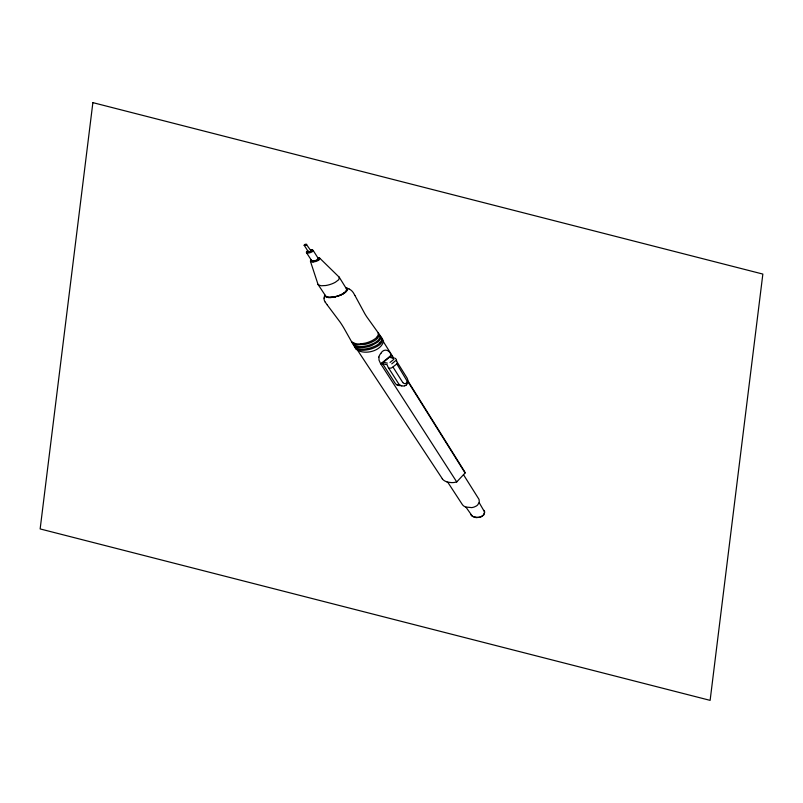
<?xml version="1.0" encoding="UTF-8"?>
<svg xmlns="http://www.w3.org/2000/svg" width="803" height="803" viewBox="0 0 803 803"><rect width="100%" height="100%" fill="white"/><g stroke="black" fill="none" stroke-linecap="round" stroke-linejoin="round"><path stroke-width="1.2" d="M383.021 339.97L383.021 339.97A3.854 2.991 26.1 0 1 383.523 341.104C381.475 351.232 364.16 355.458 356.251 349.355M324.121 298.064L324.693 294.831M378.916 357.054L379.026 360.166L380.572 363.618L456.736 481.93L465.088 472.987A5.832 4.527 26.1 0 0 464.395 471.251L407.844 380.813M446.619 481.81L447.723 482.151L462.357 504.575A5.581 4.336 26.1 0 0 465.72 507.024L471.742 507.606A15.187 11.784 26.1 0 0 474.463 506.904L476.249 506.041A11.884 9.224 26.1 0 0 477.685 504.906L479.321 502.186L479.04 499.426L463.492 474.693M304.207 245.206L304.417 244.744A3.262 2.539 26.1 0 1 306.134 244.192M382.89 364.11L382.83 363.357A2.299 1.777 26.1 0 1 382.86 362.775L389.505 357.174L394.153 357.937M377.169 336.808L378.253 334.841L378.183 332.894A2.7 2.098 26.1 0 0 377.882 332.362L366.76 316.824A93.951 72.912 26.1 0 1 364.823 313.732L354.986 295.584M380.833 353.36C383.623 348.261 389.314 349.596 390.981 354.575M311.243 260.011L311.273 261.256L314.164 261.116A18.61 14.434 26.1 0 0 316.211 260.513C317.787 260.473 320.467 257.793 317.827 257.693M379.759 342.971L381.646 340.331L381.696 338.013A3.092 2.399 26.1 0 0 381.415 337.481L381.284 337.29M396.622 360.979A7.669 5.952 26.1 0 0 397.385 362.484L397.274 363.468A3.332 2.59 26.1 0 1 396.833 363.94L391.874 367.764A8.622 6.695 26.1 0 1 390.639 368.125L388.692 368.165A11.162 8.662 26.1 0 1 387.488 365.716L387.207 364.743L383.041 363.879M391.744 363.879L395.578 360.728M390.027 362.464L393.861 359.322M380.732 363.869L391.352 355.167L392.948 357.696M307.77 250.827L306.937 252.022L308.964 252.022A12.457 9.666 26.1 0 0 310.54 251.53L312.096 250.466L311.434 249.863A5.48 4.256 26.1 0 0 310.681 249.934L310.47 249.954M307.94 251.098L307.629 251.781L308.914 251.801A8.783 6.815 26.1 0 0 310.43 251.319L311.403 250.616L310.912 250.185M344.306 293.175L341.536 294.731M342.5 293.938L345.762 291.479L346.705 289.231L339.398 277.467A2.188 1.696 26.1 0 0 339.037 277.025L319.885 258.305L319.162 259.851A15.518 12.045 26.1 0 1 312.979 261.989M340.904 295.022L339.99 295.414M339.86 295.464L334.56 297.05M336.969 296.397C340.171 295.253 346.946 293.215 346.856 289.321M456.736 481.93L456.114 482.101A18.469 14.334 26.1 0 1 451.497 482.613L447.723 482.151M335.795 296.769L335.293 296.889M335.052 296.949L333.998 297.16M330.796 297.572L333.837 297.14M333.556 297.19L328.658 297.471L325.898 296.448M310.61 249.934L310.681 249.924A3.895 3.021 26.1 0 1 312.457 249.904M304.819 245.056L304.899 245.045A3.714 2.881 26.1 0 0 306.294 244.524L306.726 244.343M360.938 343.855L365.325 343.112A39.277 30.484 26.1 0 0 370.233 341.496L372.06 340.643A29.139 22.614 26.1 0 0 372.522 340.402L374.359 339.288A20.577 15.97 26.1 0 0 377.189 336.828M312.999 262.059L310.5 261.507A1.546 1.194 26.1 0 1 310.51 260.845A3.383 2.63 26.1 0 1 311.072 260.072M317.888 257.693L318.129 257.703A3.182 2.469 26.1 0 1 319.172 257.873M327.694 297.451L325.506 296.688L324.653 295.333M355.649 343.704L351.744 341.887A2.911 2.258 26.1 0 1 351.383 341.375L344.025 328.297A106.458 82.619 26.1 0 0 340.131 322.144L327.293 305.02M389.314 357.285L393.49 358.098M383.172 362.263L387.347 363.107M396.853 384.717L401.721 385.841A5.561 4.316 26.1 0 0 404.521 385.841M401.721 385.841L400.085 385.119A5.33 4.135 26.1 0 1 398.358 383.302L388.692 368.165M304.327 245.387L304.819 245.417A4.537 3.513 26.1 0 0 306.656 244.744L311.052 250.988M382.047 362.805L394.966 382.931A5.32 4.125 26.1 0 0 396.692 384.737L398.328 385.46A3.864 3.001 26.1 0 0 400.155 385.48M349.205 289.1L348.994 289A26.007 20.175 26.1 0 0 348.311 288.668L345.872 287.584A3.222 2.499 26.1 0 1 346.234 287.765M378.213 332.914A3.031 2.349 26.1 0 1 379.006 334.189C379.307 339.037 373.455 341.416 369.741 343.011A40.491 31.427 26.1 0 1 365.325 344.306L357.094 344.919L353.892 344.035L352.025 342.49L352.918 344.015A3.011 2.339 26.1 0 0 353.3 344.527A3.132 2.429 26.1 0 0 353.551 345.069L354.514 346.635A3.102 2.409 26.1 0 0 354.896 347.137C358.459 350.198 363.779 349.315 368.005 348.532A41.274 32.03 26.1 0 0 371.408 347.619L375.473 345.963A28.025 21.751 26.1 0 0 379.759 342.961M353.3 344.527C356.823 347.599 362.163 346.675 366.369 345.892A41.696 32.351 26.1 0 0 369.761 344.969L373.837 343.313A25.485 19.774 26.1 0 0 378.614 339.799L380.02 337.471L379.96 335.443M327.142 304.809L325.647 302.701A23.397 18.158 26.1 0 1 325.386 302.309L325.275 302.139M306.415 252.262A1.154 0.893 26.1 0 0 306.575 252.794L306.796 252.965A1.666 1.295 26.1 0 0 307.499 253.086L308.824 252.985A13.541 10.509 26.1 0 0 311.193 252.283A10.529 8.171 26.1 0 0 312.096 251.841L313.21 250.526A1.174 0.913 26.1 0 0 312.588 250.014M354.896 347.137A3.112 2.419 26.1 0 0 355.167 347.679L356.171 349.235M381.224 337.19L380.441 336.035L380.572 338.876L378.364 341.717L371.377 345.691A39.648 30.765 26.1 0 1 366.951 346.976C362.675 347.709 356.783 348.803 353.561 345.079M465.951 507.155L472.425 516.289L476.179 517.644L480.505 517.182L483.707 515.074L484.681 512.143L479.2 502.678M357.827 350.65L442.312 478.729M381.696 338.013A3.182 2.469 26.1 0 1 382.087 338.515L382.589 339.288M306.575 252.794L311.735 260.774L313.953 260.905A11.523 8.943 26.1 0 0 317.034 259.851L318.259 258.446L313.21 250.526M304.217 245.316L308.442 251.881M355.167 347.679C358.429 351.373 364.281 350.339 368.577 349.596A39.357 30.544 26.1 0 0 373.004 348.321C376.798 346.755 383.894 343.624 382.087 338.515M393.028 367.091L402.765 382.499M390.107 356.271L390.74 357.275M383.523 341.907L393.46 357.797M396.833 363.94L406.87 380.702A6.374 4.948 26.1 0 1 406.81 381.897L406.278 383.111A2.088 1.626 26.1 0 1 405.716 383.523A2.178 1.686 26.1 0 1 402.795 382.489M407.844 381.515L465.088 472.987M397.375 362.484L406.81 377.611A7.809 6.063 26.1 0 1 407.653 379.578L407.794 380.271A8.622 6.685 26.1 0 1 406.368 384.958M310.53 261.587L317.958 284.212A1.345 1.044 26.1 0 0 318.259 284.734L321.019 285.768L325.817 285.517A35.352 27.432 26.1 0 0 335.363 282.244L338.705 279.735L339.388 277.527A1.345 1.044 26.1 0 0 339.037 277.025M354.896 295.414L353.621 293.205A22.976 17.837 26.1 0 0 353.37 292.814L353.26 292.633A9.234 7.167 26.1 0 0 349.245 289.03M484.51 511.32L484.46 511.18A4.627 3.583 26.1 0 0 484.048 510.357M396.311 359.854L396.602 360.858M484.53 511.411L484.4 513.328L483.235 515.145A9.395 7.287 26.1 0 1 481.649 516.319L480.676 516.761A11.774 9.134 26.1 0 1 477.936 517.383L473.67 516.851A4.607 3.573 26.1 0 1 470.899 514.803M446.639 481.73A6.876 5.34 26.1 0 1 442.232 478.759M319.373 257.964A1.646 1.275 26.1 0 1 319.765 258.205M342.479 293.908A33.596 26.067 26.1 0 1 333.034 297.05L328.879 297.24L325.908 296.327L318.189 284.694A2.258 1.757 26.1 0 1 317.998 284.322M306.395 251.971A3.965 3.082 26.1 0 1 307.489 251.038M378.996 334.189A3.172 2.459 26.1 0 1 379.648 334.881A2.871 2.228 26.1 0 1 379.99 335.473A3.082 2.389 26.1 0 1 380.371 335.935M351.995 342.439A3.051 2.369 26.1 0 1 351.744 341.887M325.215 302.159A8.743 6.785 26.1 0 1 324.01 298.043M395.096 358.258A2.208 1.716 26.1 0 1 395.377 358.439M395.658 358.66A1.947 1.506 26.1 0 1 396.09 359.232M406.288 384.988A6.334 4.908 26.1 0 1 404.602 385.831M378.835 357.024A14.334 11.132 26.1 0 1 380.873 353.39M360.918 343.804A18.509 14.364 26.1 0 1 355.779 343.764M346.244 287.755A1.947 1.506 26.1 0 1 347.408 289.361M347.579 289.692A11.212 8.703 26.1 0 1 344.156 292.985M330.796 297.562A14.404 11.172 26.1 0 1 328.166 297.532M398.639 385.129A4.025 3.122 26.1 0 1 397.575 385.219M92.877 102.633L40.15 528.926L710.123 700.367L762.85 274.074L92.877 102.633"/></g></svg>
